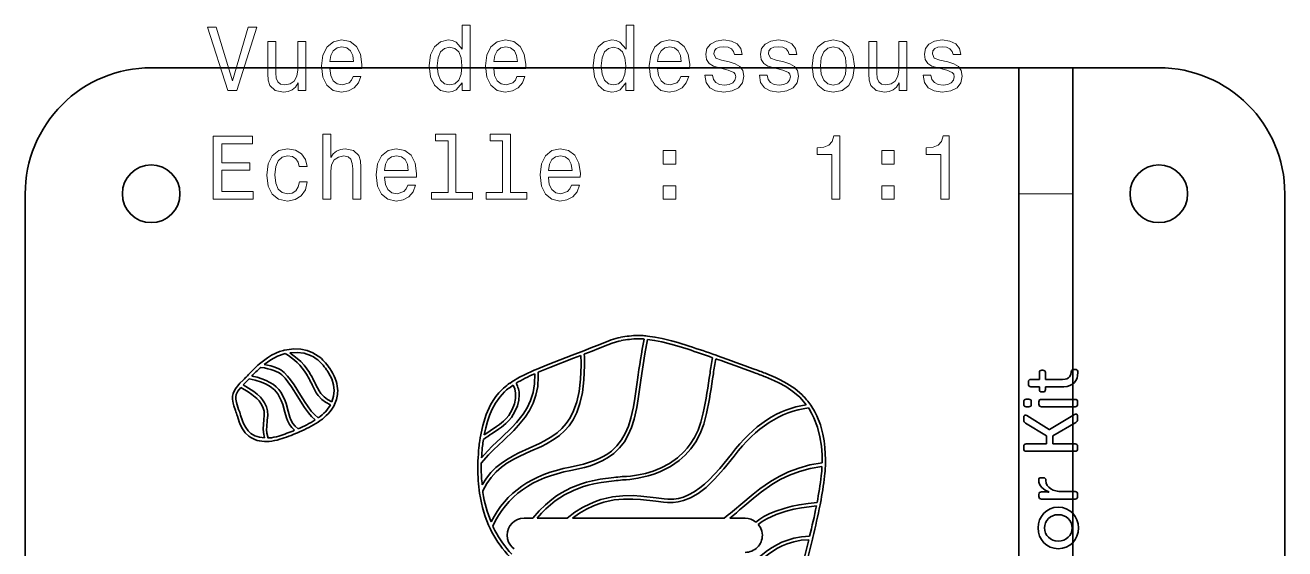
# Model space of a CAD drawing. Extents: x 317 to 941, y 143 to 776.
# Drawn here: x 559.5 to 629.5, y 428.8 to 457.9 of the extents above; entities that cross this region are included whole.
import ezdxf

# ---------------------------------------------------------------- set-up
doc = ezdxf.new("R2010")
doc.units = 0

msp = doc.modelspace()

# ---------------------------------------------------------------- linework, layer by layer
at = {"color": 7, "lineweight": 35}
for p, q in [((622.5, 455.5), (566.5, 455.5)), ((559.5, 392.5), (559.5, 448.5)), ((614.723, 448.5), (614.723, 392.5)), ((617.723, 448.5), (617.723, 392.5)), ((629.5, 392.5), (629.5, 448.5))]:
    msp.add_line(p, q, dxfattribs=at)
at = {"color": 7, "lineweight": 35, "ltscale": 0.175}
for p, q in [((614.723, 455.5), (614.723, 448.5)), ((617.723, 455.5), (617.723, 448.5))]:
    msp.add_line(p, q, dxfattribs=at)
at = {"color": 7, "lineweight": 35, "ltscale": 0.075}
msp.add_line((617.723, 455.5), (614.723, 455.5), dxfattribs=at)
at = {"color": 7, "lineweight": 13, "ltscale": 0.075}
msp.add_line((617.723, 448.5), (614.723, 448.5), dxfattribs=at)
at = {"color": 7, "lineweight": 35, "ltscale": 0.003326}
msp.add_line((592.583, 440.527), (592.453, 440.499), dxfattribs=at)
at = {"color": 7, "lineweight": 35, "ltscale": 0.003149}
msp.add_line((592.497, 440.317), (592.62, 440.342), dxfattribs=at)
at = {"color": 7, "lineweight": 35, "ltscale": 0.003255}
msp.add_line((593.681, 440.636), (593.551, 440.638), dxfattribs=at)
at = {"color": 7, "lineweight": 35, "ltscale": 0.002981}
msp.add_line((593.553, 440.45), (593.672, 440.447), dxfattribs=at)
at = {"color": 7, "lineweight": 35, "ltscale": 0.002339}
msp.add_line((594.085, 440.601), (593.992, 440.611), dxfattribs=at)
at = {"color": 7, "lineweight": 35, "ltscale": 0.001186}
msp.add_line((573.899, 439.81), (573.852, 439.799), dxfattribs=at)
at = {"color": 7, "lineweight": 35, "ltscale": 0.003793}
msp.add_line((574.047, 439.84), (573.899, 439.81), dxfattribs=at)
at = {"color": 7, "lineweight": 35, "ltscale": 0.001117}
msp.add_line((573.899, 439.617), (573.943, 439.627), dxfattribs=at)
at = {"color": 7, "lineweight": 35, "ltscale": 0.017185}
msp.add_line((590.539, 439.786), (589.897, 439.541), dxfattribs=at)
at = {"color": 7, "lineweight": 35, "ltscale": 0.010648}
msp.add_line((590.936, 439.941), (590.539, 439.786), dxfattribs=at)
at = {"color": 7, "lineweight": 35, "ltscale": 0.001056}
msp.add_line((590.567, 439.596), (590.606, 439.611), dxfattribs=at)
at = {"color": 7, "lineweight": 35, "ltscale": 0.010696}
msp.add_line((590.606, 439.611), (591.005, 439.766), dxfattribs=at)
at = {"color": 7, "lineweight": 35, "ltscale": 0.009515}
msp.add_line((591.289, 440.082), (590.936, 439.941), dxfattribs=at)
at = {"color": 7, "lineweight": 35, "ltscale": 0.009553}
msp.add_line((591.005, 439.766), (591.359, 439.908), dxfattribs=at)
at = {"color": 7, "lineweight": 35, "ltscale": 0.002925}
msp.add_line((572.524, 439.052), (572.437, 438.975), dxfattribs=at)
at = {"color": 7, "lineweight": 35, "ltscale": 0.011139}
msp.add_line((589.964, 439.365), (590.38, 439.524), dxfattribs=at)
at = {"color": 7, "lineweight": 35, "ltscale": 0.00090695}
msp.add_line((597.884, 439.335), (597.919, 439.323), dxfattribs=at)
at = {"color": 7, "lineweight": 35, "ltscale": 0.0023}
msp.add_line((597.981, 439.501), (597.894, 439.531), dxfattribs=at)
at = {"color": 7, "lineweight": 35, "ltscale": 0.002793}
msp.add_line((571.849, 438.39), (571.772, 438.309), dxfattribs=at)
at = {"color": 7, "lineweight": 35, "ltscale": 0.001503}
msp.add_line((571.908, 438.179), (571.949, 438.223), dxfattribs=at)
at = {"color": 7, "lineweight": 35, "ltscale": 0.000858895}
msp.add_line((572.562, 438.834), (572.587, 438.857), dxfattribs=at)
at = {"color": 7, "lineweight": 35, "ltscale": 0.002877}
msp.add_line((587.899, 438.746), (587.793, 438.7), dxfattribs=at)
at = {"color": 7, "lineweight": 35, "ltscale": 0.001412}
msp.add_line((599.948, 438.589), (600.001, 438.57), dxfattribs=at)
at = {"color": 7, "lineweight": 35, "ltscale": 0.001429}
msp.add_line((600.066, 438.746), (600.013, 438.766), dxfattribs=at)
at = {"color": 7, "lineweight": 35, "ltscale": 0.00931}
msp.add_line((615.86, 438.189), (615.86, 438.561), dxfattribs=at)
at = {"color": 7, "lineweight": 35, "ltscale": 0.001379}
for p, q in [((616, 438.701), (616.055, 438.701)), ((616.055, 437.495), (616, 437.495))]:
    msp.add_line(p, q, dxfattribs=at)
at = {"color": 7, "lineweight": 35, "ltscale": 0.009422}
msp.add_line((616.195, 438.566), (616.195, 438.189), dxfattribs=at)
at = {"color": 7, "lineweight": 35, "ltscale": 0.002222}
msp.add_line((617.77, 438.743), (617.859, 438.743), dxfattribs=at)
at = {"color": 7, "lineweight": 35, "ltscale": 0.002444}
msp.add_line((571.434, 437.973), (571.368, 437.901), dxfattribs=at)
at = {"color": 7, "lineweight": 35, "ltscale": 0.006409}
msp.add_line((571.616, 438.154), (571.434, 437.973), dxfattribs=at)
at = {"color": 7, "lineweight": 35, "ltscale": 0.004869}
msp.add_line((571.61, 437.881), (571.748, 438.019), dxfattribs=at)
at = {"color": 7, "lineweight": 35, "ltscale": 0.005658}
msp.add_line((571.748, 438.019), (571.908, 438.179), dxfattribs=at)
at = {"color": 7, "lineweight": 35, "ltscale": 0.002295}
msp.add_line((586.421, 437.976), (586.347, 437.921), dxfattribs=at)
at = {"color": 7, "lineweight": 35, "ltscale": 0.000240824}
msp.add_line((586.386, 437.714), (586.392, 437.706), dxfattribs=at)
at = {"color": 7, "lineweight": 35, "ltscale": 0.007067}
msp.add_line((586.392, 437.706), (586.617, 437.877), dxfattribs=at)
at = {"color": 7, "lineweight": 35, "ltscale": 0.000217459}
msp.add_line((586.426, 437.969), (586.421, 437.976), dxfattribs=at)
at = {"color": 7, "lineweight": 35, "ltscale": 0.003857}
msp.add_line((586.55, 438.062), (586.426, 437.969), dxfattribs=at)
at = {"color": 7, "lineweight": 35, "ltscale": 0.003075}
msp.add_line((615.251, 437.926), (615.251, 438.049), dxfattribs=at)
at = {"color": 7, "lineweight": 35, "ltscale": 0.011748}
for p, q in [((615.391, 438.189), (615.86, 438.189)), ((615.86, 437.787), (615.391, 437.787))]:
    msp.add_line(p, q, dxfattribs=at)
at = {"color": 7, "lineweight": 35, "ltscale": 0.003815}
msp.add_line((615.86, 437.634), (615.86, 437.787), dxfattribs=at)
at = {"color": 7, "lineweight": 35, "ltscale": 0.023813}
msp.add_line((616.195, 438.189), (617.147, 438.189), dxfattribs=at)
at = {"color": 7, "lineweight": 35, "ltscale": 0.003704}
msp.add_line((616.195, 437.778), (616.195, 437.63), dxfattribs=at)
at = {"color": 7, "lineweight": 35, "ltscale": 0.025407}
msp.add_line((617.211, 437.778), (616.195, 437.778), dxfattribs=at)
at = {"color": 7, "lineweight": 35, "ltscale": 0.0036}
for p, q in [((614.993, 436.809), (614.993, 436.953)), ((615.412, 436.953), (615.412, 436.809))]:
    msp.add_line(p, q, dxfattribs=at)
at = {"color": 7, "lineweight": 35, "ltscale": 0.003497}
for p, q in [((615.132, 437.092), (615.272, 437.092)), ((615.272, 436.669), (615.132, 436.669))]:
    msp.add_line(p, q, dxfattribs=at)
at = {"color": 7, "lineweight": 35, "ltscale": 0.003281}
for p, q in [((615.839, 436.813), (615.839, 436.944)), ((617.981, 436.944), (617.981, 436.813))]:
    msp.add_line(p, q, dxfattribs=at)
at = {"color": 7, "lineweight": 35, "ltscale": 0.046561}
for p, q in [((615.979, 437.084), (617.841, 437.084)), ((617.841, 436.673), (615.979, 436.673)), ((617.841, 431.547), (615.979, 431.547))]:
    msp.add_line(p, q, dxfattribs=at)
at = {"color": 7, "lineweight": 35, "ltscale": 0.006343}
msp.add_line((572.789, 436.2), (572.766, 435.948), dxfattribs=at)
at = {"color": 7, "lineweight": 35, "ltscale": 0.006344}
msp.add_line((572.953, 435.931), (572.976, 436.184), dxfattribs=at)
at = {"color": 7, "lineweight": 35, "ltscale": 0.00234}
msp.add_line((576.644, 436.708), (576.687, 436.792), dxfattribs=at)
at = {"color": 7, "lineweight": 35, "ltscale": 0.001405}
msp.add_line((603.027, 436.609), (603.059, 436.563), dxfattribs=at)
at = {"color": 7, "lineweight": 35, "ltscale": 0.002727}
msp.add_line((603.216, 436.666), (603.154, 436.756), dxfattribs=at)
at = {"color": 7, "lineweight": 35, "ltscale": 0.036742}
msp.add_line((615.162, 436.178), (616.411, 435.403), dxfattribs=at)
at = {"color": 7, "lineweight": 35, "ltscale": 0.040618}
msp.add_line((616.419, 435.403), (617.816, 436.233), dxfattribs=at)
at = {"color": 7, "lineweight": 35, "ltscale": 0.004341}
msp.add_line((617.981, 436.14), (617.981, 435.966), dxfattribs=at)
at = {"color": 7, "lineweight": 35, "ltscale": 0.003586}
msp.add_line((575.775, 435.818), (575.893, 435.9), dxfattribs=at)
at = {"color": 7, "lineweight": 35, "ltscale": 0.000212071}
msp.add_line((575.785, 436.054), (575.778, 436.049), dxfattribs=at)
at = {"color": 7, "lineweight": 35, "ltscale": 3.02109e-05}
msp.add_line((575.893, 435.9), (575.894, 435.901), dxfattribs=at)
at = {"color": 7, "lineweight": 35, "ltscale": 0.003919}
msp.add_line((614.993, 435.924), (614.993, 436.081), dxfattribs=at)
at = {"color": 7, "lineweight": 35, "ltscale": 0.033938}
msp.add_line((616.25, 435.061), (615.086, 435.759), dxfattribs=at)
at = {"color": 7, "lineweight": 35, "ltscale": 0.000215149}
for p, q in [((616.411, 435.403), (616.419, 435.403)), ((616.385, 431.932), (616.385, 431.941))]:
    msp.add_line(p, q, dxfattribs=at)
at = {"color": 7, "lineweight": 35, "ltscale": 0.036841}
msp.add_line((617.884, 435.801), (616.61, 435.061), dxfattribs=at)
at = {"color": 7, "lineweight": 35, "ltscale": 0.00289}
msp.add_line((572.949, 434.742), (573.064, 434.749), dxfattribs=at)
at = {"color": 7, "lineweight": 35, "ltscale": 0.001203}
msp.add_line((573.051, 434.937), (573.003, 434.934), dxfattribs=at)
at = {"color": 7, "lineweight": 35, "ltscale": 0.002708}
msp.add_line((574.641, 435.23), (574.741, 435.272), dxfattribs=at)
at = {"color": 7, "lineweight": 35, "ltscale": 0.004172}
msp.add_line((584.787, 434.955), (584.762, 434.79), dxfattribs=at)
at = {"color": 7, "lineweight": 35, "ltscale": 0.002439}
msp.add_line((584.948, 434.763), (584.963, 434.86), dxfattribs=at)
at = {"color": 7, "lineweight": 35, "ltscale": 0.011223}
for p, q in [((616.25, 434.612), (616.25, 435.061)), ((616.61, 435.061), (616.61, 434.612))]:
    msp.add_line(p, q, dxfattribs=at)
at = {"color": 7, "lineweight": 35, "ltscale": 0.003393}
for p, q in [((614.993, 434.336), (614.993, 434.472)), ((617.981, 434.472), (617.981, 434.336))]:
    msp.add_line(p, q, dxfattribs=at)
at = {"color": 7, "lineweight": 35, "ltscale": 0.02794}
msp.add_line((615.132, 434.612), (616.25, 434.612), dxfattribs=at)
at = {"color": 7, "lineweight": 35, "ltscale": 0.067731}
msp.add_line((617.841, 434.197), (615.132, 434.197), dxfattribs=at)
at = {"color": 7, "lineweight": 35, "ltscale": 0.030791}
msp.add_line((616.61, 434.612), (617.841, 434.612), dxfattribs=at)
at = {"color": 7, "lineweight": 35, "ltscale": 0.004762}
msp.add_line((584.663, 433.658), (584.656, 433.467), dxfattribs=at)
at = {"color": 7, "lineweight": 35, "ltscale": 0.005433}
msp.add_line((584.842, 433.245), (584.844, 433.462), dxfattribs=at)
at = {"color": 7, "lineweight": 35, "ltscale": 0.001943}
msp.add_line((584.844, 433.462), (584.847, 433.54), dxfattribs=at)
at = {"color": 7, "lineweight": 35, "ltscale": 0.002317}
msp.add_line((603.971, 433.387), (603.974, 433.48), dxfattribs=at)
at = {"color": 7, "lineweight": 35, "ltscale": 0.006002}
msp.add_line((603.974, 433.48), (603.978, 433.72), dxfattribs=at)
at = {"color": 7, "lineweight": 35, "ltscale": 0.002962}
msp.add_line((615.962, 432.732), (616.081, 432.732), dxfattribs=at)
at = {"color": 7, "lineweight": 35, "ltscale": 0.004231}
msp.add_line((584.728, 432.045), (584.752, 431.878), dxfattribs=at)
at = {"color": 7, "lineweight": 35, "ltscale": 0.002243}
msp.add_line((584.938, 431.906), (584.926, 431.994), dxfattribs=at)
at = {"color": 7, "lineweight": 35, "ltscale": 0.006133}
msp.add_line((615.979, 431.945), (616.224, 431.945), dxfattribs=at)
at = {"color": 7, "lineweight": 35, "ltscale": 0.01862}
msp.add_line((617.097, 431.958), (617.841, 431.958), dxfattribs=at)
at = {"color": 7, "lineweight": 35, "ltscale": 0.000117918}
msp.add_line((603.507, 431.36), (603.506, 431.355), dxfattribs=at)
at = {"color": 7, "lineweight": 35, "ltscale": 0.002426}
msp.add_line((603.673, 431.229), (603.692, 431.324), dxfattribs=at)
at = {"color": 7, "lineweight": 35, "ltscale": 0.002963}
msp.add_line((615.839, 431.687), (615.839, 431.805), dxfattribs=at)
at = {"color": 7, "lineweight": 35, "ltscale": 0.003282}
msp.add_line((617.981, 431.818), (617.981, 431.687), dxfattribs=at)
at = {"color": 7, "lineweight": 35, "ltscale": 0.004535}
msp.add_line((585.36, 429.87), (585.44, 429.707), dxfattribs=at)
at = {"color": 7, "lineweight": 35, "ltscale": 0.00243}
msp.add_line((585.529, 429.952), (585.494, 430.043), dxfattribs=at)
at = {"color": 7, "lineweight": 35, "ltscale": 0.004323}
msp.add_line((585.606, 429.797), (585.529, 429.952), dxfattribs=at)
at = {"color": 7, "lineweight": 35, "ltscale": 0.01221}
msp.add_line((587.714, 430.486), (587.226, 430.486), dxfattribs=at)
at = {"color": 7, "lineweight": 35, "ltscale": 0.041702}
msp.add_line((589.624, 430.486), (587.956, 430.486), dxfattribs=at)
at = {"color": 7, "lineweight": 35, "ltscale": 0.210518}
msp.add_line((598.336, 430.486), (589.916, 430.486), dxfattribs=at)
at = {"color": 7, "lineweight": 35, "ltscale": 0.021587}
msp.add_line((599.516, 430.486), (598.652, 430.486), dxfattribs=at)
at = {"color": 7, "lineweight": 35, "ltscale": 0.0286}
msp.add_line((603.047, 429.287), (602.769, 428.177), dxfattribs=at)
at = {"color": 7, "lineweight": 35, "ltscale": 0.002365}
msp.add_line((603.249, 429.322), (603.272, 429.414), dxfattribs=at)
at = {"color": 7, "lineweight": 13}
for points in [[(583.779, 454.661), (583.779, 454.243), (584.222, 454.243), (584.222, 457.864), (583.784, 457.864), (583.784, 456.538), (583.446, 456.921), (583.239, 457.012), (583.002, 457.047), (582.573, 456.946), (582.24, 456.664), (582.024, 456.21), (581.948, 455.599), (582.024, 454.989), (582.24, 454.53), (582.573, 454.243), (583.002, 454.147), (583.239, 454.182), (583.451, 454.273)], [(592.887, 454.661), (592.887, 454.243), (593.331, 454.243), (593.331, 457.864), (592.892, 457.864), (592.892, 456.538), (592.554, 456.921), (592.347, 457.012), (592.11, 457.047), (591.681, 456.946), (591.349, 456.664), (591.132, 456.21), (591.056, 455.599), (591.132, 454.989), (591.349, 454.53), (591.681, 454.243), (592.11, 454.147), (592.347, 454.182), (592.559, 454.273)], [(571.892, 457.748), (571.014, 454.767), (570.112, 457.748), (569.632, 457.748), (570.762, 454.243), (571.266, 454.243), (572.371, 457.748)], [(575.094, 456.951), (574.65, 456.951), (574.65, 455.388), (574.6, 455.025), (574.454, 454.762), (574.227, 454.601), (573.929, 454.551), (573.692, 454.591), (573.541, 454.712), (573.455, 454.919), (573.435, 455.211), (573.435, 456.951), (572.991, 456.951), (572.991, 455.171), (573.006, 454.813), (573.102, 454.515), (573.395, 454.243), (573.864, 454.147), (574.116, 454.182), (574.333, 454.273), (574.519, 454.429), (574.671, 454.656), (574.671, 454.243), (575.094, 454.243)], [(576.431, 455.468), (578.206, 455.468), (578.211, 455.675), (578.13, 456.255), (577.908, 456.689), (577.555, 456.951), (577.086, 457.047), (576.627, 456.946), (576.274, 456.664), (576.047, 456.205), (575.967, 455.599), (576.042, 454.979), (576.269, 454.525), (576.617, 454.243), (577.071, 454.147), (577.465, 454.213), (577.787, 454.384), (578.024, 454.656), (578.16, 455.02), (577.722, 455.02), (577.631, 454.818), (577.5, 454.667), (577.127, 454.545), (576.839, 454.601), (576.622, 454.777), (576.481, 455.065), (576.431, 455.453)], [(576.431, 455.842), (576.486, 456.19), (576.622, 456.447), (576.829, 456.603), (577.101, 456.659), (577.369, 456.603), (577.575, 456.447), (577.702, 456.19), (577.747, 455.842)], [(583.078, 456.648), (583.37, 456.578), (583.592, 456.381), (583.723, 456.053), (583.774, 455.599), (583.723, 455.141), (583.592, 454.813), (583.37, 454.611), (583.078, 454.545), (582.8, 454.611), (582.588, 454.813), (582.447, 455.146), (582.402, 455.599), (582.447, 456.048), (582.588, 456.376), (582.8, 456.578)], [(585.539, 455.468), (587.314, 455.468), (587.319, 455.675), (587.238, 456.255), (587.016, 456.689), (586.663, 456.951), (586.194, 457.047), (585.735, 456.946), (585.382, 456.664), (585.155, 456.205), (585.075, 455.599), (585.15, 454.979), (585.377, 454.525), (585.725, 454.243), (586.179, 454.147), (586.573, 454.213), (586.895, 454.384), (587.132, 454.656), (587.269, 455.02), (586.83, 455.02), (586.739, 454.818), (586.608, 454.667), (586.235, 454.545), (585.947, 454.601), (585.73, 454.777), (585.589, 455.065), (585.539, 455.453)], [(585.539, 455.842), (585.594, 456.19), (585.73, 456.447), (585.937, 456.603), (586.209, 456.659), (586.477, 456.603), (586.684, 456.447), (586.81, 456.19), (586.855, 455.842)], [(592.186, 456.648), (592.478, 456.578), (592.7, 456.381), (592.831, 456.053), (592.882, 455.599), (592.831, 455.141), (592.7, 454.813), (592.478, 454.611), (592.186, 454.545), (591.908, 454.611), (591.697, 454.813), (591.555, 455.146), (591.51, 455.599), (591.555, 456.048), (591.697, 456.376), (591.908, 456.578)], [(594.647, 455.468), (596.422, 455.468), (596.427, 455.675), (596.346, 456.255), (596.124, 456.689), (595.771, 456.951), (595.302, 457.047), (594.844, 456.946), (594.49, 456.664), (594.263, 456.205), (594.183, 455.599), (594.258, 454.979), (594.485, 454.525), (594.833, 454.243), (595.287, 454.147), (595.681, 454.213), (596.003, 454.384), (596.24, 454.656), (596.377, 455.02), (595.938, 455.02), (595.847, 454.818), (595.716, 454.667), (595.343, 454.545), (595.055, 454.601), (594.838, 454.777), (594.697, 455.065), (594.647, 455.453)], [(594.647, 455.842), (594.702, 456.19), (594.838, 456.447), (595.045, 456.603), (595.318, 456.659), (595.585, 456.603), (595.792, 456.447), (595.918, 456.19), (595.963, 455.842)], [(598.621, 455.821), (598.192, 455.922), (597.874, 456.038), (597.769, 456.275), (597.799, 456.442), (597.905, 456.563), (598.076, 456.638), (598.323, 456.669), (598.56, 456.638), (598.747, 456.548), (598.868, 456.411), (598.918, 456.23), (599.352, 456.23), (599.352, 456.24), (599.276, 456.568), (599.07, 456.825), (598.747, 456.986), (598.323, 457.047), (597.895, 456.986), (597.582, 456.82), (597.385, 456.573), (597.325, 456.26), (597.37, 455.958), (597.511, 455.746), (597.743, 455.594), (598.081, 455.489), (598.575, 455.367), (598.878, 455.241), (598.959, 455.141), (598.989, 454.989), (598.944, 454.803), (598.823, 454.661), (598.626, 454.571), (598.364, 454.54), (598.086, 454.571), (597.885, 454.677), (597.748, 454.848), (597.693, 455.085), (597.264, 455.085), (597.335, 454.682), (597.542, 454.389), (597.869, 454.213), (598.323, 454.147), (598.797, 454.213), (599.145, 454.389), (599.357, 454.672), (599.433, 455.04), (599.377, 455.357), (599.221, 455.574), (598.964, 455.715)], [(601.657, 455.821), (601.228, 455.922), (600.91, 456.038), (600.805, 456.275), (600.835, 456.442), (600.941, 456.563), (601.112, 456.638), (601.359, 456.669), (601.596, 456.638), (601.783, 456.548), (601.904, 456.411), (601.954, 456.23), (602.388, 456.23), (602.388, 456.24), (602.312, 456.568), (602.106, 456.825), (601.783, 456.986), (601.359, 457.047), (600.931, 456.986), (600.618, 456.82), (600.421, 456.573), (600.361, 456.26), (600.406, 455.958), (600.547, 455.746), (600.779, 455.594), (601.117, 455.489), (601.612, 455.367), (601.914, 455.241), (601.995, 455.141), (602.025, 454.989), (601.98, 454.803), (601.859, 454.661), (601.662, 454.571), (601.4, 454.54), (601.122, 454.571), (600.921, 454.677), (600.784, 454.848), (600.729, 455.085), (600.3, 455.085), (600.371, 454.682), (600.578, 454.389), (600.905, 454.213), (601.359, 454.147), (601.833, 454.213), (602.181, 454.389), (602.393, 454.672), (602.469, 455.04), (602.413, 455.357), (602.257, 455.574), (602, 455.715)], [(603.235, 455.594), (603.316, 454.979), (603.548, 454.525), (603.916, 454.243), (604.41, 454.147), (604.9, 454.243), (605.268, 454.52), (605.5, 454.974), (605.586, 455.594), (605.5, 456.21), (605.268, 456.669), (604.9, 456.946), (604.41, 457.047), (603.916, 456.946), (603.548, 456.664), (603.316, 456.21)], [(603.689, 455.599), (603.735, 456.053), (603.876, 456.381), (604.103, 456.583), (604.41, 456.654), (604.713, 456.583), (604.94, 456.386), (605.081, 456.053), (605.132, 455.599), (605.081, 455.141), (604.94, 454.808), (604.713, 454.606), (604.41, 454.54), (604.103, 454.606), (603.876, 454.808), (603.735, 455.141)], [(608.49, 456.951), (608.047, 456.951), (608.047, 455.388), (607.996, 455.025), (607.85, 454.762), (607.623, 454.601), (607.325, 454.551), (607.088, 454.591), (606.937, 454.712), (606.851, 454.919), (606.831, 455.211), (606.831, 456.951), (606.387, 456.951), (606.387, 455.171), (606.403, 454.813), (606.498, 454.515), (606.791, 454.243), (607.26, 454.147), (607.512, 454.182), (607.729, 454.273), (607.916, 454.429), (608.067, 454.656), (608.067, 454.243), (608.49, 454.243)], [(610.765, 455.821), (610.336, 455.922), (610.019, 456.038), (609.913, 456.275), (609.943, 456.442), (610.049, 456.563), (610.22, 456.638), (610.467, 456.669), (610.704, 456.638), (610.891, 456.548), (611.012, 456.411), (611.062, 456.23), (611.496, 456.23), (611.496, 456.24), (611.421, 456.568), (611.214, 456.825), (610.891, 456.986), (610.467, 457.047), (610.039, 456.986), (609.726, 456.82), (609.529, 456.573), (609.469, 456.26), (609.514, 455.958), (609.655, 455.746), (609.887, 455.594), (610.225, 455.489), (610.72, 455.367), (611.022, 455.241), (611.103, 455.141), (611.133, 454.989), (611.088, 454.803), (610.967, 454.661), (610.77, 454.571), (610.508, 454.54), (610.23, 454.571), (610.029, 454.677), (609.892, 454.848), (609.837, 455.085), (609.408, 455.085), (609.479, 454.682), (609.686, 454.389), (610.013, 454.213), (610.467, 454.147), (610.941, 454.213), (611.289, 454.389), (611.501, 454.672), (611.577, 455.04), (611.521, 455.357), (611.365, 455.574), (611.108, 455.715)], [(569.955, 448.196), (572.174, 448.196), (572.174, 448.62), (570.419, 448.62), (570.419, 449.805), (571.983, 449.805), (571.983, 450.223), (570.419, 450.223), (570.419, 451.272), (572.134, 451.272), (572.134, 451.696), (569.955, 451.696)], [(576.042, 448.196), (576.486, 448.196), (576.486, 449.759), (576.531, 450.117), (576.678, 450.38), (576.905, 450.541), (577.207, 450.602), (577.449, 450.551), (577.601, 450.415), (577.676, 450.188), (577.702, 449.885), (577.702, 448.196), (578.145, 448.196), (578.145, 449.976), (578.125, 450.334), (578.034, 450.632), (577.737, 450.904), (577.273, 451), (577.021, 450.965), (576.804, 450.869), (576.622, 450.718), (576.486, 450.511), (576.486, 451.817), (576.042, 451.817)], [(582.997, 451.444), (582.997, 448.569), (582.084, 448.569), (582.084, 448.196), (584.349, 448.196), (584.349, 448.569), (583.441, 448.569), (583.441, 451.817), (582.301, 451.817), (582.301, 451.444)], [(586.033, 451.444), (586.033, 448.569), (585.12, 448.569), (585.12, 448.196), (587.385, 448.196), (587.385, 448.569), (586.477, 448.569), (586.477, 451.817), (585.337, 451.817), (585.337, 451.444)], [(604.32, 448.196), (604.779, 448.196), (604.779, 451.721), (604.436, 451.721), (604.345, 451.414), (604.163, 451.207), (603.886, 451.086), (603.503, 451.045), (603.503, 450.687), (604.32, 450.687)], [(610.392, 448.196), (610.851, 448.196), (610.851, 451.721), (610.508, 451.721), (610.417, 451.414), (610.235, 451.207), (609.958, 451.086), (609.575, 451.045), (609.575, 450.687), (610.392, 450.687)], [(574.731, 450.007), (575.17, 450.007), (575.079, 450.41), (574.862, 450.728), (574.524, 450.924), (574.086, 451), (573.601, 450.899), (573.233, 450.617), (573.001, 450.158), (572.921, 449.543), (572.996, 448.932), (573.223, 448.478), (573.581, 448.196), (574.07, 448.1), (574.504, 448.176), (574.842, 448.388), (575.074, 448.721), (575.175, 449.164), (574.751, 449.164), (574.676, 448.882), (574.534, 448.67), (574.333, 448.539), (574.086, 448.499), (573.778, 448.564), (573.556, 448.766), (573.42, 449.094), (573.374, 449.558), (573.42, 450.012), (573.561, 450.339), (573.788, 450.541), (574.086, 450.612), (574.348, 450.566), (574.544, 450.45), (574.676, 450.259)], [(579.467, 449.422), (581.242, 449.422), (581.247, 449.628), (581.166, 450.208), (580.944, 450.642), (580.591, 450.904), (580.122, 451), (579.663, 450.899), (579.31, 450.617), (579.083, 450.158), (579.003, 449.553), (579.078, 448.932), (579.305, 448.478), (579.653, 448.196), (580.107, 448.1), (580.501, 448.166), (580.823, 448.337), (581.06, 448.61), (581.197, 448.973), (580.758, 448.973), (580.667, 448.771), (580.536, 448.62), (580.163, 448.499), (579.875, 448.554), (579.658, 448.731), (579.517, 449.018), (579.467, 449.406)], [(588.575, 449.422), (590.35, 449.422), (590.355, 449.628), (590.274, 450.208), (590.052, 450.642), (589.699, 450.904), (589.23, 451), (588.771, 450.899), (588.418, 450.617), (588.191, 450.158), (588.111, 449.553), (588.186, 448.932), (588.413, 448.478), (588.761, 448.196), (589.215, 448.1), (589.609, 448.166), (589.931, 448.337), (590.168, 448.61), (590.305, 448.973), (589.866, 448.973), (589.775, 448.771), (589.644, 448.62), (589.271, 448.499), (588.983, 448.554), (588.766, 448.731), (588.625, 449.018), (588.575, 449.406)], [(594.954, 450.153), (595.65, 450.153), (595.65, 450.904), (594.954, 450.904)], [(607.099, 450.153), (607.794, 450.153), (607.794, 450.904), (607.099, 450.904)], [(579.467, 449.795), (579.522, 450.143), (579.658, 450.4), (579.865, 450.556), (580.137, 450.612), (580.405, 450.556), (580.612, 450.4), (580.738, 450.143), (580.783, 449.795)], [(588.575, 449.795), (588.63, 450.143), (588.766, 450.4), (588.973, 450.556), (589.245, 450.612), (589.513, 450.556), (589.72, 450.4), (589.846, 450.143), (589.891, 449.795)], [(594.954, 448.196), (595.65, 448.196), (595.65, 448.947), (594.954, 448.947)], [(607.099, 448.196), (607.794, 448.196), (607.794, 448.947), (607.099, 448.947)]]:
    msp.add_lwpolyline(points, close=True, dxfattribs=at)
at = {"color": 7, "lineweight": 35}
for points in [[(592.453, 440.499), (592.064, 440.38), (591.808, 440.287), (591.289, 440.082)], [(591.359, 439.908), (591.87, 440.11), (592.121, 440.201), (592.497, 440.317)], [(593.717, 438.141), (593.935, 439.604), (594.08, 440.412)], [(594.08, 440.412), (594.478, 440.355), (594.871, 440.278), (595.384, 440.151), (595.714, 440.058), (596.342, 439.862)], [(596.4, 440.04), (595.76, 440.241), (595.422, 440.336), (594.898, 440.465), (594.494, 440.544), (594.085, 440.601)], [(573.852, 439.799), (573.638, 439.734), (573.424, 439.648), (573.197, 439.533), (572.969, 439.393), (572.524, 439.052)], [(572.78, 439.015), (573.156, 439.285), (573.527, 439.486), (573.899, 439.617)], [(575.789, 439.489), (575.491, 439.67), (575.163, 439.797), (574.81, 439.868), (574.436, 439.883), (574.047, 439.84)], [(574.203, 439.667), (574.613, 439.688), (575.001, 439.64), (575.358, 439.524), (575.523, 439.439), (575.677, 439.338)], [(575.295, 438.573), (575.153, 438.785), (574.998, 438.981), (574.815, 439.179), (574.617, 439.361), (574.203, 439.667)], [(590.395, 438.976), (590.366, 438.196), (590.284, 437.521), (590.152, 436.939), (589.976, 436.443), (589.785, 436.065), (589.566, 435.739), (589.321, 435.46), (589.055, 435.219), (588.77, 435.011), (588.367, 434.773), (588.086, 434.632), (587.507, 434.37)], [(587.583, 434.198), (588.184, 434.47), (588.476, 434.616), (588.895, 434.863), (589.191, 435.079), (589.468, 435.328), (589.722, 435.617), (589.95, 435.954), (590.148, 436.346), (590.331, 436.86), (590.468, 437.461), (590.554, 438.16), (590.583, 438.966)], [(589.897, 439.541), (588.564, 439.023), (587.899, 438.746)], [(588.006, 438.586), (588.658, 438.857), (589.964, 439.365)], [(571.949, 438.223), (572.285, 438.146), (572.631, 438.036), (572.883, 437.929), (573.117, 437.798), (573.356, 437.611), (573.456, 437.502), (573.542, 437.383)], [(573.761, 438.439), (573.94, 438.251), (574.102, 438.055), (574.297, 437.783), (574.643, 437.225)], [(574.805, 437.322), (574.449, 437.894), (574.247, 438.174), (574.079, 438.378), (573.892, 438.574)], [(576.362, 438.554), (576.532, 438.224), (576.634, 437.897), (576.67, 437.574), (576.639, 437.257), (576.543, 436.951)], [(587.816, 438.504), (587.802, 437.954), (587.724, 437.462), (587.588, 437.02), (587.402, 436.62), (587.172, 436.253), (586.807, 435.799), (586.536, 435.512), (585.945, 434.945)], [(586.073, 434.807), (586.65, 435.36), (586.922, 435.645), (587.292, 436.098), (587.532, 436.467), (587.732, 436.869), (587.883, 437.312), (587.98, 437.803), (588.014, 438.35)], [(587.793, 438.7), (587.247, 438.451), (586.965, 438.307), (586.55, 438.062)], [(600.645, 438.325), (601.137, 438.117), (601.388, 437.997), (601.764, 437.791), (602.167, 437.522), (602.543, 437.2)], [(602.674, 437.335), (602.266, 437.682), (601.83, 437.971), (601.454, 438.174), (601.204, 438.294), (600.715, 438.501)], [(615.86, 438.561), (615.869, 438.622), (615.895, 438.666), (615.939, 438.692), (616, 438.701)], [(616.055, 438.701), (616.116, 438.693), (616.16, 438.667), (616.186, 438.625), (616.195, 438.566)], [(617.147, 438.189), (617.285, 438.2), (617.393, 438.231), (617.476, 438.278), (617.537, 438.335), (617.607, 438.466), (617.63, 438.595)], [(617.998, 438.574), (617.987, 438.417), (617.952, 438.269), (617.892, 438.135), (617.808, 438.017), (617.698, 437.919), (617.562, 437.844), (617.4, 437.795), (617.211, 437.778)], [(617.63, 438.595), (617.65, 438.684), (617.693, 438.73), (617.77, 438.743)], [(617.859, 438.743), (617.92, 438.733), (617.963, 438.701), (617.989, 438.648), (617.998, 438.574)], [(571.368, 437.901), (571.166, 437.646), (571.054, 437.415)], [(571.233, 437.358), (571.322, 437.536), (571.478, 437.738)], [(571.478, 437.738), (571.891, 437.504), (572.104, 437.357), (572.376, 437.125), (572.496, 436.996), (572.6, 436.859), (572.713, 436.654), (572.779, 436.434), (572.789, 436.2)], [(572.976, 436.184), (572.968, 436.438), (572.908, 436.675), (572.802, 436.896), (572.697, 437.05), (572.573, 437.196), (572.398, 437.364), (572.205, 437.519), (571.912, 437.713), (571.61, 437.881)], [(575.488, 437.807), (575.67, 437.454), (575.775, 437.298), (575.981, 437.082), (576.191, 436.929), (576.466, 436.78)], [(576.543, 436.951), (576.297, 437.084), (576.109, 437.218), (575.926, 437.41), (575.83, 437.552), (575.658, 437.888)], [(586, 437.629), (585.82, 437.44), (585.654, 437.235), (585.499, 437.012), (585.358, 436.771), (585.117, 436.238), (584.927, 435.634), (584.787, 434.955)], [(586.617, 437.877), (586.709, 437.671), (586.755, 437.421), (586.749, 437.137), (586.686, 436.831), (586.562, 436.512), (586.369, 436.192)], [(593.531, 438.167), (593.382, 437.139), (593.301, 436.673), (593.156, 436.03), (593.019, 435.593), (592.85, 435.193), (592.641, 434.829), (592.385, 434.502), (592.074, 434.21), (591.873, 434.061), (591.649, 433.923), (591.404, 433.795), (591.135, 433.678), (590.519, 433.475), (589.792, 433.313)], [(589.825, 433.128), (590.584, 433.298), (590.919, 433.4), (591.226, 433.513), (591.595, 433.682), (591.921, 433.87), (592.207, 434.078), (592.532, 434.387), (592.8, 434.731), (593.017, 435.111), (593.193, 435.526), (593.335, 435.978), (593.484, 436.635), (593.567, 437.109), (593.717, 438.141)], [(615.251, 438.049), (615.259, 438.11), (615.286, 438.154), (615.329, 438.18), (615.391, 438.189)], [(615.391, 437.787), (615.329, 437.795), (615.286, 437.822), (615.259, 437.865), (615.251, 437.926)], [(616, 437.495), (615.939, 437.503), (615.895, 437.529), (615.869, 437.573), (615.86, 437.634)], [(616.195, 437.63), (616.186, 437.571), (616.16, 437.528), (616.116, 437.503), (616.055, 437.495)], [(571.054, 437.415), (571.02, 437.251), (571.017, 437.088), (571.051, 436.872), (571.09, 436.731), (571.187, 436.461)], [(571.363, 436.527), (571.273, 436.776), (571.238, 436.901), (571.206, 437.086), (571.206, 437.223), (571.233, 437.358)], [(573.542, 437.383), (573.732, 437.019), (573.817, 436.793), (573.932, 436.38)], [(574.114, 436.424), (573.994, 436.858), (573.904, 437.096), (573.702, 437.482)], [(574.643, 437.225), (574.888, 436.827), (575.02, 436.63), (575.235, 436.343), (575.416, 436.137), (575.616, 435.943)], [(575.778, 436.049), (575.579, 436.236), (575.4, 436.434), (575.187, 436.716), (575.056, 436.913), (574.805, 437.322)], [(585.015, 435.121), (585.097, 435.503), (585.195, 435.861), (585.307, 436.191), (585.437, 436.497), (585.637, 436.871), (585.868, 437.203), (586.131, 437.494)], [(586.523, 436.082), (586.719, 436.404), (586.853, 436.723), (586.93, 437.033), (586.955, 437.326)], [(602.543, 437.2), (602.665, 437.069), (602.894, 436.776)], [(614.993, 436.953), (615.001, 437.014), (615.028, 437.058), (615.071, 437.084), (615.132, 437.092)], [(615.132, 436.669), (615.071, 436.678), (615.028, 436.704), (615.001, 436.748), (614.993, 436.809)], [(615.272, 437.092), (615.333, 437.084), (615.377, 437.058), (615.403, 437.014), (615.412, 436.953)], [(615.412, 436.809), (615.403, 436.748), (615.377, 436.704), (615.333, 436.678), (615.272, 436.669)], [(615.839, 436.944), (615.848, 437.005), (615.874, 437.049), (615.918, 437.075), (615.979, 437.084)], [(615.979, 436.673), (615.918, 436.682), (615.874, 436.708), (615.848, 436.752), (615.839, 436.813)], [(617.841, 437.084), (617.903, 437.075), (617.946, 437.049), (617.973, 437.005), (617.981, 436.944)], [(617.981, 436.813), (617.973, 436.752), (617.946, 436.708), (617.903, 436.682), (617.841, 436.673)], [(571.292, 436.154), (571.392, 435.838), (571.455, 435.679), (571.573, 435.448), (571.73, 435.227), (571.932, 435.035)], [(572.047, 435.183), (571.886, 435.335), (571.755, 435.511), (571.636, 435.735), (571.573, 435.891), (571.473, 436.205)], [(573.932, 436.38), (574.021, 436.058), (574.079, 435.906), (574.197, 435.685), (574.318, 435.525), (574.475, 435.369)], [(574.67, 435.447), (574.503, 435.593), (574.378, 435.744), (574.26, 435.954), (574.203, 436.103), (574.114, 436.424)], [(586.369, 436.192), (586.233, 436.024), (586.079, 435.872), (585.851, 435.685), (585.688, 435.568), (585.342, 435.341)], [(597.182, 436.328), (597.056, 435.821), (596.891, 435.365), (596.692, 434.957), (596.462, 434.595), (596.295, 434.378), (596.119, 434.179), (595.742, 433.833), (595.299, 433.522), (594.845, 433.281), (594.396, 433.1), (593.968, 432.972), (593.575, 432.886), (593.135, 432.824), (592.911, 432.807), (592.678, 432.801)], [(592.69, 432.613), (592.889, 432.62), (593.108, 432.638), (593.553, 432.701), (594.128, 432.834), (594.443, 432.934), (594.77, 433.06), (595.068, 433.198), (595.366, 433.362), (595.605, 433.515), (595.839, 433.688), (596.175, 433.984), (596.487, 434.33), (596.77, 434.73), (597.016, 435.188), (597.217, 435.707), (597.367, 436.291)], [(603.059, 436.563), (603.206, 436.311), (603.333, 436.055), (603.532, 435.53), (603.666, 435.004), (603.745, 434.49), (603.782, 434.002), (603.786, 433.554)], [(603.978, 433.72), (603.945, 434.403), (603.899, 434.771), (603.828, 435.15), (603.688, 435.662), (603.486, 436.172), (603.36, 436.422), (603.216, 436.666)], [(614.993, 436.081), (615.005, 436.151), (615.041, 436.193), (615.076, 436.203), (615.117, 436.199), (615.162, 436.178)], [(617.816, 436.233), (617.861, 436.256), (617.901, 436.262), (617.935, 436.252), (617.96, 436.228), (617.976, 436.19), (617.981, 436.14)], [(572.766, 435.948), (572.732, 435.439), (572.741, 435.233), (572.801, 434.946)], [(573.003, 434.934), (572.931, 435.207), (572.919, 435.405), (572.923, 435.555), (572.953, 435.931)], [(585.444, 435.183), (585.803, 435.419), (585.974, 435.542), (586.213, 435.739), (586.376, 435.902), (586.523, 436.082)], [(572.801, 434.946), (572.519, 434.979), (572.265, 435.056), (572.047, 435.183)], [(584.847, 433.54), (585.243, 433.995), (585.517, 434.277), (586.073, 434.807)], [(585.945, 434.945), (585.459, 434.478), (585.218, 434.232), (584.864, 433.841)], [(587.507, 434.37), (586.938, 434.112), (586.656, 433.971), (586.242, 433.733), (585.943, 433.526), (585.656, 433.289), (585.384, 433.015), (585.131, 432.699), (584.898, 432.335)], [(584.926, 431.994), (585.149, 432.401), (585.399, 432.751), (585.671, 433.051), (585.963, 433.308), (586.27, 433.53), (586.698, 433.782), (586.991, 433.93), (587.583, 434.198)], [(598.753, 434.044), (598.1, 433.234), (597.516, 432.614), (597.246, 432.368), (596.99, 432.16), (596.669, 431.939), (596.366, 431.774), (596.081, 431.658), (595.81, 431.585), (595.55, 431.548), (595.218, 431.54), (595.001, 431.555), (594.573, 431.611)], [(614.993, 434.472), (615.001, 434.533), (615.028, 434.577), (615.071, 434.603), (615.132, 434.612)], [(615.132, 434.197), (615.071, 434.206), (615.028, 434.232), (615.001, 434.275), (614.993, 434.336)], [(617.841, 434.612), (617.903, 434.603), (617.946, 434.577), (617.973, 434.533), (617.981, 434.472)], [(617.981, 434.336), (617.973, 434.275), (617.946, 434.232), (617.903, 434.206), (617.841, 434.197)], [(594.546, 431.424), (594.981, 431.372), (595.193, 431.359), (595.507, 431.363), (595.795, 431.396), (596.086, 431.464), (596.482, 431.617), (596.897, 431.855), (597.338, 432.192), (597.815, 432.641), (598.334, 433.216), (598.903, 433.931)], [(603.786, 433.554), (603.108, 433.438), (602.487, 433.269), (601.917, 433.054), (601.394, 432.801), (600.911, 432.518), (600.319, 432.107), (599.951, 431.82), (599.263, 431.241)], [(599.386, 431.099), (600.058, 431.664), (600.417, 431.944), (600.994, 432.346), (601.464, 432.623), (601.972, 432.87), (602.524, 433.081), (603.125, 433.248), (603.78, 433.362)], [(592.208, 432.743), (591.445, 432.642), (591.022, 432.562), (590.691, 432.48), (590.351, 432.377), (589.827, 432.171), (589.295, 431.892), (589.027, 431.721), (588.76, 431.527), (588.406, 431.229), (588.057, 430.884), (587.714, 430.486)], [(615.822, 432.597), (615.831, 432.656), (615.857, 432.699), (615.901, 432.724), (615.962, 432.732)], [(616.081, 432.732), (616.142, 432.723), (616.185, 432.694), (616.212, 432.647), (616.22, 432.579)], [(587.956, 430.486), (588.194, 430.755), (588.435, 430.998), (588.694, 431.231), (588.955, 431.438), (589.464, 431.771), (589.97, 432.027), (590.467, 432.216), (590.79, 432.311), (591.103, 432.387), (591.504, 432.461), (592.229, 432.556)], [(616.385, 431.941), (616.178, 432.036), (615.998, 432.182), (615.927, 432.271), (615.871, 432.37), (615.835, 432.479), (615.822, 432.597)], [(615.839, 431.805), (615.848, 431.866), (615.874, 431.91), (615.918, 431.936), (615.979, 431.945)], [(616.22, 432.579), (616.24, 432.434), (616.299, 432.307), (616.387, 432.2), (616.5, 432.112), (616.631, 432.044), (616.781, 431.996)], [(616.224, 431.945), (616.339, 431.937), (616.385, 431.932)], [(617.841, 431.958), (617.903, 431.949), (617.946, 431.923), (617.973, 431.879), (617.981, 431.818)], [(594.573, 431.611), (593.716, 431.71), (593.283, 431.734), (592.713, 431.726), (592.138, 431.664), (591.818, 431.602), (591.496, 431.517), (591.193, 431.415), (590.889, 431.289), (590.469, 431.075), (590.047, 430.809), (589.624, 430.486)], [(589.916, 430.486), (590.305, 430.763), (590.693, 430.992), (591.08, 431.175), (591.37, 431.286), (591.659, 431.375), (592.237, 431.494), (592.75, 431.543), (593.262, 431.547), (593.69, 431.524), (594.546, 431.424)], [(603.506, 431.355), (603.015, 431.304), (602.503, 431.225), (602.121, 431.146), (601.739, 431.048), (601.151, 430.851), (600.846, 430.719), (600.553, 430.569), (600.318, 430.426), (600.097, 430.269)], [(615.979, 431.547), (615.918, 431.556), (615.874, 431.582), (615.848, 431.626), (615.839, 431.687)], [(617.981, 431.687), (617.973, 431.626), (617.946, 431.582), (617.903, 431.556), (617.841, 431.547)], [(600.235, 430.138), (600.464, 430.297), (600.708, 430.44), (601.23, 430.681), (601.786, 430.867), (602.213, 430.975), (602.64, 431.058), (603.061, 431.12), (603.468, 431.163)], [(615.788, 429.938), (615.809, 430.172), (615.871, 430.389), (615.97, 430.585), (616.104, 430.755), (616.268, 430.896), (616.459, 431.003), (616.673, 431.071), (616.907, 431.094)], [(616.907, 430.675), (616.747, 430.66), (616.601, 430.618), (616.471, 430.549), (616.36, 430.459), (616.269, 430.349), (616.201, 430.224), (616.159, 430.086), (616.144, 429.938)], [(616.907, 431.094), (617.141, 431.071), (617.357, 431.003), (617.548, 430.896), (617.712, 430.755), (617.847, 430.585), (617.948, 430.389), (618.01, 430.172), (618.032, 429.938)], [(617.677, 429.938), (617.662, 430.086), (617.619, 430.224), (617.551, 430.349), (617.461, 430.459), (617.349, 430.549), (617.217, 430.618), (617.068, 430.66), (616.907, 430.675)], [(600.097, 430.269), (599.968, 430.358), (599.827, 430.427), (599.677, 430.47), (599.516, 430.486)], [(600.466, 429.536), (600.437, 429.759), (600.356, 429.96), (600.235, 430.138)], [(616.906, 428.787), (616.674, 428.81), (616.459, 428.878), (616.268, 428.984), (616.104, 429.123), (615.97, 429.292), (615.871, 429.487), (615.809, 429.704), (615.788, 429.938)], [(616.144, 429.938), (616.159, 429.79), (616.201, 429.652), (616.269, 429.528), (616.36, 429.42), (616.471, 429.33), (616.601, 429.261), (616.747, 429.216), (616.906, 429.201)], [(618.032, 429.938), (618.01, 429.704), (617.947, 429.487), (617.847, 429.292), (617.713, 429.123), (617.548, 428.984), (617.357, 428.878), (617.142, 428.81), (616.906, 428.787)], [(616.906, 429.201), (617.069, 429.216), (617.217, 429.261), (617.349, 429.33), (617.461, 429.42), (617.551, 429.528), (617.619, 429.652), (617.662, 429.79), (617.677, 429.938)], [(586.276, 429.536), (586.299, 429.334), (586.365, 429.149), (586.467, 428.985), (586.564, 428.877), (586.675, 428.783)], [(603.094, 429.479), (602.645, 429.449), (602.22, 429.371), (601.819, 429.25), (601.555, 429.144), (601.302, 429.022), (601.019, 428.86), (600.75, 428.681), (600.307, 428.329), (599.904, 427.944), (599.63, 427.648), (599.137, 427.05)], [(599.286, 426.935), (599.771, 427.523), (600.04, 427.813), (600.417, 428.172), (600.829, 428.502), (601.314, 428.81), (601.573, 428.941), (601.843, 429.054), (602.223, 429.174), (602.623, 429.253), (603.047, 429.287)]]:
    msp.add_lwpolyline(points, dxfattribs=at)
for centre in [(566.5, 448.5), (622.5, 448.5)]:
    msp.add_circle(centre, 1.6, dxfattribs=at)
for centre, radius, start, end in [((566.5, 448.5), 7, 90, 180.00001), ((622.5, 448.5), 7, 0, 90), ((593.827, 433.93), 6.714, 92.35441, 100.67119), ((593.808, 434.105), 6.35, 92.29818, 100.78285), ((634.21, 432.873), 41.021, 169.38287, 172.58456), ((593.343, 434.685), 5.772, 84.53869, 86.72622), ((593.34, 434.358), 6.287, 84.05168, 86.89668), ((572.356, 436.793), 3.248, 31.18743, 60.7396), ((577.119, 381.232), 61.701, 70.51077, 71.84778), ((577.653, 382.653), 60.372, 70.41058, 71.90888), ((578.99, 431.807), 9.713, 132.43935, 137.33146), ((574.123, 437.316), 2.55, 33.63648, 52.44831), ((574.112, 437.307), 2.753, 33.73691, 52.45702), ((576.808, 438.886), 13.587, 0.37945, 2.6934), ((576.638, 438.905), 13.946, 0.2519, 2.838), ((611.691, 436.603), 14.264, 168.70091, 172.21114), ((612.088, 436.525), 14.48, 168.80796, 172.12787), ((536.194, 265.73), 184.241, 69.75517, 70.42624), ((529.434, 247.037), 204.307, 69.7905, 70.39641), ((567.483, 442.445), 5.958, 313.91842, 316.03781), ((578.149, 432.698), 8.299, 132.31666, 136.80469), ((569.51, 435.077), 6.571, 24.54893, 31.14245), ((569.655, 435.15), 6.597, 24.52398, 31.26019), ((572.685, 436.285), 4.32, 31.68177, 34.46742), ((571.891, 435.768), 5.456, 31.92835, 34.22987), ((591.192, 430.563), 8.628, 113.03544, 120.77781), ((583.015, 438.312), 4.999, 0.43572, 3.14065), ((552.455, 445.07), 45.574, 348.94029, 351.75701), ((552.853, 445.008), 45.359, 348.92014, 351.76106), ((590.91, 413.585), 26.587, 68.52114, 70.00618), ((591.83, 415.923), 24.263, 68.5187, 70.15696), ((575.147, 437.557), 1.719, 333.58427, 359.82716), ((588.37, 435.163), 3.42, 126.25523, 133.86179), ((588.345, 435.182), 3.201, 127.72987, 133.76184), ((585.736, 437.344), 1.218, 359.13518, 31.2022), ((600.061, 434.681), 3.724, 33.85479, 45.44193), ((567.624, 435.056), 3.829, 16.65761, 21.52326), ((568.081, 435.213), 3.535, 16.28833, 21.81871), ((571.944, 441.8), 6.913, 293.21888, 302.08381), ((571.937, 441.849), 7.149, 293.09159, 302.47139), ((615.166, 435.912), 0.173, 176.01403, 242.34145), ((617.805, 435.96), 0.177, 296.60557, 2.16704), ((572.84, 437.387), 2.459, 274.91446, 287.82056), ((572.829, 437.454), 2.716, 274.95929, 287.56768), ((570.176, 445.705), 11.194, 287.7724, 292.58647), ((570.16, 445.891), 11.564, 287.55802, 292.79734), ((593.794, 433.484), 9.126, 171.76974, 174.17273), ((594.994, 433.333), 10.147, 171.89551, 174.01363), ((591.728, 425.283), 11.725, 122.40392, 125.23698), ((593.679, 422.627), 15.204, 123.25389, 124.73917), ((595.925, 433.249), 11.27, 174.08402, 177.92232), ((596.041, 433.347), 11.188, 174.64392, 177.46886), ((594.394, 433.244), 9.74, 178.68683, 187.06869), ((596.028, 433.712), 7.76, 353.50862, 357.41763), ((596.072, 433.723), 7.906, 353.38642, 357.5633), ((593.836, 433.361), 8.995, 180.73975, 186.54603), ((591.088, 443.801), 11.115, 275.78609, 278.22536), ((591.187, 442.897), 10.393, 275.75609, 278.31577), ((583.465, 435.268), 20.419, 348.96683, 353.15671), ((583.666, 435.236), 20.404, 348.94734, 353.17851), ((591.665, 432.947), 6.808, 188.79813, 203.09405), ((617.101, 433.314), 1.357, 256.35359, 269.80517), ((589.081, 442.76), 15.373, 307.01867, 311.47576), ((565.517, 438.72), 38.885, 346.15457, 348.89378), ((585.653, 446.772), 20.838, 308.59502, 311.22409), ((564.141, 439.008), 40.102, 346.2539, 348.71843), ((587.226, 429.536), 0.95, 89.99468, 179.99054), ((591.124, 432.739), 6.443, 208.07019, 223.20318), ((591.096, 432.731), 6.226, 208.11165, 222.94257), ((599.516, 429.536), 0.95, 269.99676, 0.01683), ((436.839, 470.224), 171.364, 345.78047, 346.19117)]:
    msp.add_arc(centre, radius, start, end, dxfattribs=at)
for centre, major_axis, ratio, start_param, end_param in [((548.666, 430.161), (25.396, 8.148), 0.146613, 0.077825, 0.275447), ((546.494, 425.822), (27.296, 11.49), 0.200899, 0.032047, 0.279062), ((569.263, 437.371), (4.638, 0.823), 0.283321, 0.200896, 0.722677), ((570.54, 438.207), (6.309, -0.89), 0.510583, 0.071879, 0.403214), ((568.459, 439.031), (8.184, -1.79), 0.436447, 5.907087, 6.149362), ((562.951, 441.071), (13.852, -3.978), 0.355749, 6.007234, 6.202469), ((615.701, 376.862), (13.178, -59.847), 0.289284, 3.120358, 3.384005), ((614.841, 377.258), (12.209, -59.286), 0.284746, 3.118396, 3.386551), ((573.911, 437.186), (2.109, 2.035), 0.643228, 3.233984, 3.758898), ((645.967, 376.248), (59.709, -55.285), 0.248112, 2.956942, 3.216125), ((644.921, 378.365), (58.573, -52.995), 0.246809, 2.953553, 3.221154), ((591.613, 435.533), (-4.167, -7.885), 0.706128, 5.518834, 5.807698)]:
    msp.add_ellipse(centre, major_axis=major_axis, ratio=ratio, start_param=start_param, end_param=end_param, dxfattribs=at)

doc.saveas('drawing.dxf')
